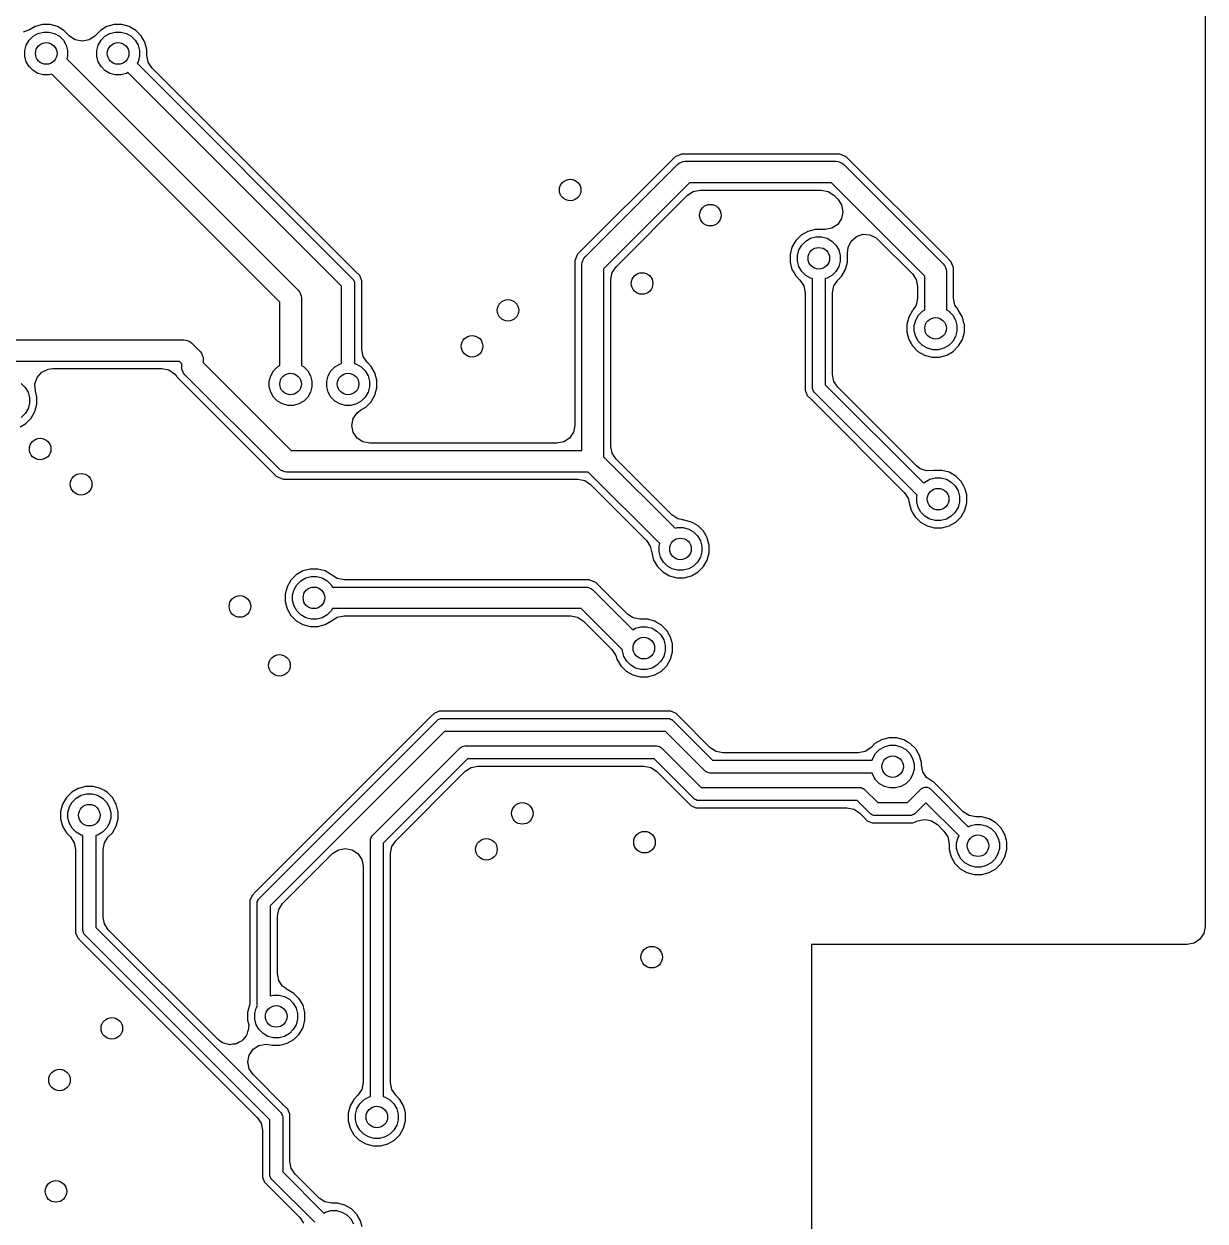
# Model space of a CAD drawing. Header units: inches. Extents: x 2.6 to 14.2, y -7.9 to -3.5.
# Drawn here: x 7.618 to 8.265, y -5.357 to -4.701 of the extents above; entities that cross this region are included whole.
import ezdxf

# ---------------------------------------------------------------- set-up
doc = ezdxf.new("R2010")
doc.units = ezdxf.units.IN
doc.header["$MEASUREMENT"] = 0
doc.layers.add('B.Cu', color=153, linetype='CONTINUOUS', true_color=0x4d7fc4)

msp = doc.modelspace()

# ---------------------------------------------------------------- linework, layer by layer
at = {"layer": 'B.Cu', "linetype": 'CONTINUOUS'}
for p, q in [((8.2653, -3.87788), (8.2653, -5.19548)), ((7.6284, -4.70133), (7.62439, -4.7024)), ((7.63256, -4.70133), (7.6284, -4.70133)), ((7.63657, -4.7024), (7.63256, -4.70133)), ((7.66778, -4.70133), (7.66376, -4.7024)), ((7.67193, -4.70133), (7.66778, -4.70133)), ((7.67594, -4.7024), (7.67193, -4.70133)), ((7.62138, -4.70414), (7.61776, -4.70537)), ((7.62111, -4.7099), (7.62329, -4.70772)), ((7.62439, -4.7024), (7.62138, -4.70414)), ((7.62329, -4.70772), (7.62596, -4.70618)), ((7.62596, -4.70618), (7.62894, -4.70539)), ((7.62894, -4.70539), (7.63202, -4.70539)), ((7.63202, -4.70539), (7.635, -4.70618)), ((7.635, -4.70618), (7.63767, -4.70772)), ((7.63802, -4.70324), (7.63657, -4.7024)), ((7.63767, -4.70772), (7.63985, -4.7099)), ((7.64016, -4.70448), (7.63802, -4.70324)), ((7.6431, -4.70741), (7.64016, -4.70448)), ((7.64323, -4.70755), (7.6431, -4.70741)), ((7.6431, -4.70741), (7.6431, -4.70741)), ((7.64641, -4.70967), (7.64323, -4.70755)), ((7.6571, -4.70755), (7.65392, -4.70967)), ((7.65723, -4.70741), (7.6571, -4.70755)), ((7.66017, -4.70448), (7.65723, -4.70741)), ((7.65723, -4.70741), (7.65723, -4.70741)), ((7.66376, -4.7024), (7.66017, -4.70448)), ((7.66017, -4.70448), (7.66017, -4.70448)), ((7.66017, -4.70448), (7.66017, -4.70448)), ((7.66048, -4.7099), (7.66266, -4.70772)), ((7.66266, -4.70772), (7.66533, -4.70618)), ((7.66533, -4.70618), (7.66831, -4.70539)), ((7.66831, -4.70539), (7.67139, -4.70539)), ((7.67139, -4.70539), (7.67437, -4.70618)), ((7.67437, -4.70618), (7.67704, -4.70772)), ((7.67739, -4.70324), (7.67594, -4.7024)), ((7.67704, -4.70772), (7.67922, -4.7099)), ((7.67953, -4.70448), (7.67739, -4.70324)), ((7.68247, -4.70741), (7.67953, -4.70448)), ((7.68454, -4.71101), (7.68247, -4.70741)), ((7.61877, -4.71555), (7.61957, -4.71258)), ((7.61957, -4.71258), (7.62111, -4.7099)), ((7.63985, -4.7099), (7.64139, -4.71258)), ((7.64139, -4.71258), (7.64219, -4.71555)), ((7.65017, -4.71042), (7.64641, -4.70967)), ((7.65392, -4.70967), (7.65017, -4.71042)), ((7.65814, -4.71555), (7.65894, -4.71258)), ((7.65894, -4.71258), (7.66048, -4.7099)), ((7.67922, -4.7099), (7.68076, -4.71258)), ((7.68076, -4.71258), (7.68156, -4.71555)), ((7.68562, -4.71502), (7.68454, -4.71101)), ((7.68562, -4.7182), (7.68562, -4.71502)), ((7.61877, -4.71864), (7.61877, -4.71555)), ((7.61957, -4.72161), (7.61877, -4.71864)), ((7.62111, -4.72429), (7.61957, -4.72161)), ((7.64219, -4.71864), (7.64181, -4.72007)), ((7.64181, -4.72007), (7.76851, -4.84678)), ((7.64219, -4.71555), (7.64219, -4.71864)), ((7.65814, -4.71864), (7.65814, -4.71555)), ((7.65894, -4.72161), (7.65814, -4.71864)), ((7.66048, -4.72429), (7.65894, -4.72161)), ((7.68076, -4.72161), (7.68026, -4.72249)), ((7.68156, -4.71864), (7.68076, -4.72161)), ((7.68156, -4.71555), (7.68156, -4.71864)), ((7.68636, -4.72195), (7.68562, -4.7182)), ((7.62329, -4.72647), (7.62111, -4.72429)), ((7.62596, -4.72801), (7.62329, -4.72647)), ((7.62894, -4.7288), (7.62596, -4.72801)), ((7.63346, -4.72842), (7.63202, -4.7288)), ((7.75843, -4.8534), (7.63346, -4.72842)), ((7.66266, -4.72647), (7.66048, -4.72429)), ((7.66533, -4.72801), (7.66266, -4.72647)), ((7.66831, -4.7288), (7.66533, -4.72801)), ((7.67437, -4.72801), (7.67139, -4.7288)), ((7.67525, -4.7275), (7.67437, -4.72801)), ((7.79229, -4.84455), (7.67525, -4.7275)), ((7.68026, -4.72249), (7.79834, -4.84057)), ((7.68849, -4.72513), (7.68636, -4.72195)), ((7.80008, -4.83672), (7.68849, -4.72513)), ((7.63202, -4.7288), (7.62894, -4.7288)), ((7.67139, -4.7288), (7.66831, -4.7288)), ((7.97493, -4.77373), (7.92153, -4.82712)), ((7.97855, -4.77222), (7.97493, -4.77373)), ((7.98247, -4.77222), (7.97855, -4.77222)), ((8.06515, -4.77222), (7.98247, -4.77222)), ((8.06863, -4.77367), (8.06515, -4.77222)), ((8.06878, -4.77373), (8.06863, -4.77367)), ((8.12327, -4.82822), (8.06878, -4.77373)), ((7.92571, -4.82853), (7.97634, -4.77791)), ((7.97634, -4.77791), (7.97723, -4.77718)), ((7.97723, -4.77718), (7.97848, -4.77666)), ((7.97848, -4.77666), (7.97936, -4.77629)), ((7.97936, -4.77629), (7.98051, -4.77618)), ((7.98051, -4.77618), (8.06319, -4.77618)), ((8.06319, -4.77618), (8.06434, -4.77629)), ((8.06434, -4.77629), (8.06522, -4.77666)), ((8.06522, -4.77666), (8.06647, -4.77718)), ((8.06647, -4.77718), (8.06736, -4.77791)), ((8.06736, -4.77791), (8.12186, -4.83241)), ((7.98296, -4.78799), (7.9358, -4.83515)), ((7.98173, -4.79482), (7.98491, -4.7927)), ((8.06074, -4.78799), (7.98296, -4.78799)), ((7.98491, -4.7927), (7.98866, -4.79195)), ((7.98866, -4.79195), (8.05504, -4.79195)), ((8.05504, -4.79195), (8.05879, -4.7927)), ((8.05879, -4.7927), (8.06198, -4.79482)), ((8.11178, -4.83903), (8.06074, -4.78799)), ((7.94262, -4.83392), (7.98173, -4.79482)), ((8.06198, -4.79482), (8.06404, -4.79689)), ((8.06404, -4.79689), (8.06617, -4.80007)), ((8.06617, -4.80007), (8.06691, -4.80382)), ((8.06691, -4.80382), (8.06617, -4.80757)), ((8.05163, -4.81353), (8.04762, -4.81461)), ((8.05579, -4.81353), (8.05163, -4.81353)), ((8.05583, -4.81354), (8.05579, -4.81353)), ((8.05579, -4.81353), (8.05579, -4.81353)), ((8.05711, -4.81362), (8.05583, -4.81354)), ((8.06086, -4.81288), (8.05711, -4.81362)), ((8.06404, -4.81075), (8.06086, -4.81288)), ((8.06617, -4.80757), (8.06404, -4.81075)), ((8.04109, -4.81962), (8.03902, -4.82321)), ((8.04403, -4.81668), (8.04109, -4.81962)), ((8.04762, -4.81461), (8.04403, -4.81668)), ((8.04434, -4.82211), (8.04652, -4.81993)), ((8.04652, -4.81993), (8.04919, -4.81839)), ((8.04919, -4.81839), (8.05217, -4.81759)), ((8.05217, -4.81759), (8.05525, -4.81759)), ((8.05525, -4.81759), (8.05823, -4.81839)), ((8.05823, -4.81839), (8.0609, -4.81993)), ((8.0609, -4.81993), (8.06308, -4.82211)), ((8.06972, -4.82336), (8.07141, -4.81993)), ((8.07141, -4.81993), (8.07429, -4.81741)), ((8.07429, -4.81741), (8.07791, -4.81618)), ((8.07791, -4.81618), (8.08173, -4.81643)), ((8.08173, -4.81643), (8.08516, -4.81812)), ((8.08516, -4.81812), (8.08612, -4.81897)), ((8.08612, -4.81897), (8.10495, -4.8378)), ((8.03902, -4.82321), (8.03794, -4.82722)), ((8.042, -4.82776), (8.0428, -4.82478)), ((8.0428, -4.82478), (8.04434, -4.82211)), ((8.06308, -4.82211), (8.06462, -4.82478)), ((8.06462, -4.82478), (8.06542, -4.82776)), ((8.06948, -4.82709), (8.06948, -4.82658)), ((8.06948, -4.82658), (8.06951, -4.82658)), ((8.06951, -4.82658), (8.06972, -4.82336)), ((7.92153, -4.82712), (7.92003, -4.83075)), ((7.92003, -4.83075), (7.92003, -4.92085)), ((7.92398, -4.83271), (7.9241, -4.83156)), ((7.92398, -4.93461), (7.92398, -4.83271)), ((7.9241, -4.83156), (7.92452, -4.83053)), ((7.92452, -4.83053), (7.92498, -4.82943)), ((7.92498, -4.82943), (7.92571, -4.82853)), ((8.03794, -4.82722), (8.03794, -4.83138)), ((8.03794, -4.83138), (8.03902, -4.83539)), ((8.042, -4.83084), (8.042, -4.82776)), ((8.0428, -4.83382), (8.042, -4.83084)), ((8.06542, -4.83084), (8.06462, -4.83382)), ((8.06542, -4.82776), (8.06542, -4.83084)), ((8.0684, -4.83539), (8.06948, -4.83138)), ((8.06947, -4.82718), (8.06948, -4.82709)), ((8.06948, -4.82722), (8.06947, -4.82718)), ((8.06948, -4.83138), (8.06948, -4.82722)), ((8.06948, -4.82722), (8.06948, -4.82722)), ((8.12186, -4.83241), (8.1226, -4.8333)), ((8.1226, -4.8333), (8.12305, -4.8344)), ((8.12605, -4.831), (8.12327, -4.82822)), ((8.12741, -4.8343), (8.12605, -4.831)), ((7.80219, -4.83883), (7.80008, -4.83672)), ((7.80008, -4.83672), (7.80008, -4.83672)), ((7.80334, -4.84159), (7.80219, -4.83883)), ((7.9358, -4.83515), (7.9358, -4.93807)), ((7.93975, -4.84085), (7.9405, -4.8371)), ((7.9405, -4.8371), (7.94262, -4.83392)), ((8.03902, -4.83539), (8.04016, -4.83737)), ((8.04016, -4.83737), (8.04109, -4.83898)), ((8.04109, -4.83898), (8.04334, -4.84123)), ((8.04434, -4.83649), (8.0428, -4.83382)), ((8.04652, -4.83867), (8.04434, -4.83649)), ((8.04919, -4.84021), (8.04652, -4.83867)), ((8.0609, -4.83867), (8.05823, -4.84021)), ((8.06308, -4.83649), (8.0609, -4.83867)), ((8.06462, -4.83382), (8.06308, -4.83649)), ((8.06408, -4.84123), (8.06633, -4.83898)), ((8.06633, -4.83898), (8.0684, -4.83539)), ((8.10495, -4.8378), (8.10708, -4.84098)), ((8.11178, -4.85757), (8.11178, -4.83903)), ((8.12305, -4.8344), (8.12348, -4.83543)), ((8.12348, -4.83543), (8.12359, -4.83658)), ((8.12359, -4.83658), (8.12359, -4.85757)), ((8.12755, -4.83462), (8.12741, -4.8343)), ((8.12755, -4.85119), (8.12755, -4.83462)), ((7.79229, -4.88702), (7.79229, -4.84455)), ((7.79834, -4.84057), (7.79878, -4.84111)), ((7.79878, -4.84111), (7.79879, -4.84114)), ((7.79879, -4.84114), (7.79931, -4.84239)), ((7.79931, -4.84239), (7.79938, -4.84308)), ((7.79938, -4.84308), (7.79938, -4.88702)), ((7.80334, -4.87934), (7.80334, -4.84159)), ((7.80334, -4.84159), (7.80334, -4.84159)), ((7.93975, -4.93237), (7.93975, -4.84085)), ((8.04334, -4.84123), (8.04546, -4.84441)), ((8.04546, -4.84441), (8.04621, -4.84816)), ((8.05017, -4.84047), (8.04919, -4.84021)), ((8.05017, -4.90017), (8.05017, -4.84047)), ((8.05823, -4.84021), (8.05725, -4.84047)), ((8.05725, -4.84047), (8.05725, -4.8987)), ((8.06121, -4.84816), (8.06196, -4.84441)), ((8.06196, -4.84441), (8.06408, -4.84123)), ((8.10708, -4.84098), (8.10782, -4.84473)), ((8.10782, -4.84473), (8.10782, -4.85119)), ((7.76851, -4.84678), (7.76925, -4.84767)), ((7.76925, -4.84767), (7.76958, -4.84847)), ((7.76958, -4.84847), (7.77013, -4.8498)), ((7.77013, -4.8498), (7.77024, -4.85095)), ((7.77024, -4.85095), (7.77024, -4.88809)), ((8.04621, -4.84816), (8.04621, -4.90166)), ((8.06121, -4.893), (8.06121, -4.84816)), ((8.10782, -4.85119), (8.10708, -4.85494)), ((8.12829, -4.85494), (8.12755, -4.85119)), ((7.75843, -4.88809), (7.75843, -4.8534)), ((8.10507, -4.858), (8.10299, -4.8616)), ((8.10546, -4.85749), (8.10507, -4.858)), ((8.10708, -4.85494), (8.1054, -4.85745)), ((8.1054, -4.85745), (8.10546, -4.85749)), ((8.10832, -4.8605), (8.1105, -4.85832)), ((8.1105, -4.85832), (8.11178, -4.85757)), ((8.12359, -4.85757), (8.12488, -4.85832)), ((8.12488, -4.85832), (8.12706, -4.8605)), ((8.12997, -4.85745), (8.12829, -4.85494)), ((8.12991, -4.85749), (8.12997, -4.85745)), ((8.1303, -4.858), (8.12991, -4.85749)), ((8.13238, -4.8616), (8.1303, -4.858)), ((8.10299, -4.8616), (8.10192, -4.86561)), ((8.10192, -4.86561), (8.10192, -4.86976)), ((8.10598, -4.86614), (8.10677, -4.86317)), ((8.10598, -4.86923), (8.10598, -4.86614)), ((8.10677, -4.86317), (8.10832, -4.8605)), ((8.12706, -4.8605), (8.1286, -4.86317)), ((8.1286, -4.86317), (8.1294, -4.86614)), ((8.1294, -4.86614), (8.1294, -4.86923)), ((8.13323, -4.86478), (8.13238, -4.8616)), ((8.13345, -4.86561), (8.13323, -4.86478)), ((8.13345, -4.86976), (8.13345, -4.86561)), ((8.10192, -4.86976), (8.10299, -4.87377)), ((8.10677, -4.87221), (8.10598, -4.86923)), ((8.10832, -4.87488), (8.10677, -4.87221)), ((8.1286, -4.87221), (8.12706, -4.87488)), ((8.1294, -4.86923), (8.1286, -4.87221)), ((8.13238, -4.87377), (8.13345, -4.86976)), ((7.60076, -4.87398), (7.70587, -4.87398)), ((7.70587, -4.87398), (7.70703, -4.8741)), ((7.70703, -4.8741), (7.70774, -4.87439)), ((7.70774, -4.87439), (7.70916, -4.87498)), ((7.70916, -4.87498), (7.71005, -4.87571)), ((7.71005, -4.87571), (7.71477, -4.88044)), ((8.10299, -4.87377), (8.10431, -4.87605)), ((8.10431, -4.87605), (8.10507, -4.87737)), ((8.10507, -4.87737), (8.108, -4.8803)), ((8.1105, -4.87706), (8.10832, -4.87488)), ((8.11317, -4.8786), (8.1105, -4.87706)), ((8.11614, -4.8794), (8.11317, -4.8786)), ((8.12221, -4.8786), (8.11923, -4.8794)), ((8.12488, -4.87706), (8.12221, -4.8786)), ((8.12706, -4.87488), (8.12488, -4.87706)), ((8.12737, -4.8803), (8.1303, -4.87737)), ((8.1303, -4.87737), (8.13238, -4.87377)), ((7.70343, -4.8858), (7.6032, -4.8858)), ((7.70469, -4.88706), (7.70343, -4.8858)), ((7.71477, -4.88044), (7.71551, -4.88133)), ((7.71551, -4.88133), (7.71594, -4.88238)), ((7.71594, -4.88238), (7.71639, -4.88346)), ((7.71639, -4.88346), (7.7165, -4.88461)), ((7.7165, -4.88461), (7.7165, -4.8865)), ((7.80408, -4.88309), (7.80334, -4.87934)), ((7.80621, -4.88627), (7.80408, -4.88309)), ((8.108, -4.8803), (8.1116, -4.88238)), ((8.1116, -4.88238), (8.11561, -4.88345)), ((8.11561, -4.88345), (8.11976, -4.88345)), ((8.11923, -4.8794), (8.11614, -4.8794)), ((8.11976, -4.88345), (8.12377, -4.88238)), ((8.12377, -4.88238), (8.12737, -4.8803)), ((7.62553, -4.89465), (7.62805, -4.89178)), ((7.62805, -4.89178), (7.63148, -4.89009)), ((7.63148, -4.89009), (7.63402, -4.88975)), ((7.63402, -4.88975), (7.6938, -4.88975)), ((7.6938, -4.88975), (7.69756, -4.8905)), ((7.69756, -4.8905), (7.70074, -4.89262)), ((7.70469, -4.88895), (7.70469, -4.88706)), ((7.70481, -4.8901), (7.70469, -4.88895)), ((7.70495, -4.89044), (7.70481, -4.8901)), ((7.70569, -4.89223), (7.70495, -4.89044)), ((7.70642, -4.89312), (7.70569, -4.89223)), ((7.7165, -4.8865), (7.76462, -4.93461)), ((7.75343, -4.89368), (7.75497, -4.89101)), ((7.75497, -4.89101), (7.75715, -4.88883)), ((7.75715, -4.88883), (7.75843, -4.88809)), ((7.77024, -4.88809), (7.77153, -4.88883)), ((7.77153, -4.88883), (7.77371, -4.89101)), ((7.77371, -4.89101), (7.77525, -4.89368)), ((7.78492, -4.89368), (7.78646, -4.89101)), ((7.78646, -4.89101), (7.78865, -4.88883)), ((7.78865, -4.88883), (7.79132, -4.88729)), ((7.79132, -4.88729), (7.79229, -4.88702)), ((7.79938, -4.88702), (7.80036, -4.88729)), ((7.80036, -4.88729), (7.80303, -4.88883)), ((7.80303, -4.88883), (7.80521, -4.89101)), ((7.80521, -4.89101), (7.80675, -4.89368)), ((7.80845, -4.88852), (7.80621, -4.88627)), ((7.81053, -4.89211), (7.80845, -4.88852)), ((7.80845, -4.88852), (7.80845, -4.88852)), ((7.81159, -4.89608), (7.81053, -4.89211)), ((7.61679, -4.89787), (7.61897, -4.90005)), ((7.6243, -4.89828), (7.62553, -4.89465)), ((7.62455, -4.90209), (7.6243, -4.89828)), ((7.70074, -4.89262), (7.70196, -4.89411)), ((7.70196, -4.89411), (7.70224, -4.89453)), ((7.70224, -4.89453), (7.70224, -4.89453)), ((7.70224, -4.89453), (7.70224, -4.89453)), ((7.70224, -4.89453), (7.75381, -4.94611)), ((7.758, -4.9447), (7.70642, -4.89312)), ((7.75263, -4.89666), (7.75343, -4.89368)), ((7.75263, -4.89974), (7.75263, -4.89666)), ((7.77525, -4.89368), (7.77605, -4.89666)), ((7.77605, -4.89666), (7.77605, -4.89974)), ((7.78413, -4.89666), (7.78492, -4.89368)), ((7.78413, -4.89974), (7.78413, -4.89666)), ((7.80675, -4.89368), (7.80755, -4.89666)), ((7.80755, -4.89666), (7.80755, -4.89974)), ((7.8116, -4.89612), (7.81159, -4.89608)), ((7.8116, -4.90027), (7.8116, -4.89612)), ((8.05725, -4.8987), (8.11116, -4.9526)), ((8.06196, -4.89675), (8.06121, -4.893)), ((8.06408, -4.89993), (8.06196, -4.89675)), ((7.61897, -4.90005), (7.62051, -4.90272)), ((7.62051, -4.90272), (7.62131, -4.9057)), ((7.62537, -4.90516), (7.62455, -4.90209)), ((7.62537, -4.90931), (7.62537, -4.90516)), ((7.62537, -4.90516), (7.62537, -4.90516)), ((7.75343, -4.90272), (7.75263, -4.89974)), ((7.75497, -4.90539), (7.75343, -4.90272)), ((7.75715, -4.90757), (7.75497, -4.90539)), ((7.77371, -4.90539), (7.77153, -4.90757)), ((7.77525, -4.90272), (7.77371, -4.90539)), ((7.77605, -4.89974), (7.77525, -4.90272)), ((7.78492, -4.90272), (7.78413, -4.89974)), ((7.78646, -4.90539), (7.78492, -4.90272)), ((7.78865, -4.90757), (7.78646, -4.90539)), ((7.80521, -4.90539), (7.80303, -4.90757)), ((7.80675, -4.90272), (7.80521, -4.90539)), ((7.80755, -4.89974), (7.80675, -4.90272)), ((7.80845, -4.90788), (7.81053, -4.90428)), ((7.81053, -4.90428), (7.8116, -4.90027)), ((8.04621, -4.90166), (8.04735, -4.90441)), ((8.04735, -4.90441), (8.04735, -4.90441)), ((8.04735, -4.90441), (8.04735, -4.90441)), ((8.04735, -4.90441), (8.04946, -4.90652)), ((8.05023, -4.90086), (8.05017, -4.90017)), ((8.05057, -4.90166), (8.05023, -4.90086)), ((8.05076, -4.90213), (8.05057, -4.90166)), ((8.0512, -4.90267), (8.05076, -4.90213)), ((8.10754, -4.95901), (8.0512, -4.90267)), ((8.10719, -4.94304), (8.06408, -4.89993)), ((7.62051, -4.91176), (7.61897, -4.91443)), ((7.62131, -4.90878), (7.62051, -4.91176)), ((7.62131, -4.9057), (7.62131, -4.90878)), ((7.62429, -4.91332), (7.62537, -4.90931)), ((7.75982, -4.90911), (7.75715, -4.90757)), ((7.7628, -4.90991), (7.75982, -4.90911)), ((7.76588, -4.90991), (7.7628, -4.90991)), ((7.76886, -4.90911), (7.76588, -4.90991)), ((7.77153, -4.90757), (7.76886, -4.90911)), ((7.79132, -4.90911), (7.78865, -4.90757)), ((7.79429, -4.90991), (7.79132, -4.90911)), ((7.79738, -4.90991), (7.79429, -4.90991)), ((7.80036, -4.90911), (7.79738, -4.90991)), ((7.80303, -4.90757), (7.80036, -4.90911)), ((7.80316, -4.91218), (7.80552, -4.91081)), ((7.80552, -4.91081), (7.80845, -4.90788)), ((8.04946, -4.90652), (8.04946, -4.90652)), ((8.04946, -4.90652), (8.10049, -4.95756)), ((7.61897, -4.91443), (7.61679, -4.91661)), ((7.61928, -4.91986), (7.62222, -4.91692)), ((7.62222, -4.91692), (7.62429, -4.91332)), ((7.79793, -4.92085), (7.79868, -4.9171)), ((7.79868, -4.9171), (7.8008, -4.91392)), ((7.8008, -4.91392), (7.80283, -4.91237)), ((7.80283, -4.91237), (7.80316, -4.91218)), ((7.61616, -4.92166), (7.61928, -4.91986)), ((7.79868, -4.92461), (7.79793, -4.92085)), ((7.8008, -4.92779), (7.79868, -4.92461)), ((7.91928, -4.92461), (7.91716, -4.92779)), ((7.92003, -4.92085), (7.91928, -4.92461)), ((7.80398, -4.92991), (7.8008, -4.92779)), ((7.80773, -4.93066), (7.80398, -4.92991)), ((7.91022, -4.93066), (7.80773, -4.93066)), ((7.91398, -4.92991), (7.91022, -4.93066)), ((7.91716, -4.92779), (7.91398, -4.92991)), ((7.76462, -4.93461), (7.92398, -4.93461)), ((7.9358, -4.93807), (7.97495, -4.97723)), ((7.9405, -4.93613), (7.93975, -4.93237)), ((7.94262, -4.93931), (7.9405, -4.93613)), ((7.75889, -4.94543), (7.758, -4.9447)), ((7.97323, -4.96991), (7.94262, -4.93931)), ((8.10922, -4.9446), (8.10719, -4.94304)), ((8.11285, -4.94583), (8.10922, -4.9446)), ((7.75381, -4.94611), (7.75381, -4.94611)), ((7.75381, -4.94611), (7.75659, -4.94888)), ((7.75659, -4.94888), (7.75765, -4.94932)), ((7.75765, -4.94932), (7.76021, -4.95038)), ((7.75991, -4.94585), (7.75889, -4.94543)), ((7.76102, -4.94631), (7.75991, -4.94585)), ((7.76021, -4.95038), (7.76414, -4.95038)), ((7.76217, -4.94643), (7.76102, -4.94631)), ((7.92744, -4.94643), (7.76217, -4.94643)), ((7.76414, -4.95038), (7.76414, -4.95038)), ((7.76414, -4.95038), (7.92174, -4.95038)), ((7.92174, -4.95038), (7.9255, -4.95113)), ((7.9255, -4.95113), (7.92868, -4.95325)), ((7.9666, -4.98558), (7.92744, -4.94643)), ((8.11187, -4.95189), (8.11454, -4.95035)), ((8.11666, -4.94558), (8.11285, -4.94583)), ((8.11454, -4.95035), (8.11752, -4.94955)), ((8.11699, -4.94549), (8.11666, -4.94558)), ((8.12114, -4.94549), (8.11699, -4.94549)), ((8.11699, -4.94549), (8.11699, -4.94549)), ((8.11752, -4.94955), (8.12061, -4.94955)), ((8.12061, -4.94955), (8.12358, -4.95035)), ((8.12515, -4.94657), (8.12114, -4.94549)), ((8.12358, -4.95035), (8.12625, -4.95189)), ((8.12701, -4.94764), (8.12515, -4.94657)), ((8.12875, -4.94864), (8.12701, -4.94764)), ((8.13168, -4.95158), (8.12875, -4.94864)), ((7.92868, -4.95325), (7.95928, -4.98386)), ((8.10049, -4.95756), (8.10262, -4.96074)), ((8.11116, -4.9526), (8.11187, -4.95189)), ((8.12625, -4.95189), (8.12843, -4.95407)), ((8.12843, -4.95407), (8.12998, -4.95674)), ((8.12998, -4.95674), (8.13077, -4.95972)), ((8.13318, -4.95417), (8.13168, -4.95158)), ((8.13376, -4.95517), (8.13318, -4.95417)), ((8.13472, -4.95876), (8.13376, -4.95517)), ((8.10262, -4.96074), (8.10328, -4.96321)), ((8.10328, -4.96321), (8.1033, -4.96334)), ((8.1033, -4.96334), (8.10437, -4.96735)), ((8.10735, -4.95972), (8.10754, -4.95901)), ((8.10735, -4.9628), (8.10735, -4.95972)), ((8.10815, -4.96578), (8.10735, -4.9628)), ((8.13077, -4.9628), (8.12998, -4.96578)), ((8.13077, -4.95972), (8.13077, -4.9628)), ((8.13376, -4.96735), (8.13483, -4.96334)), ((8.13483, -4.95918), (8.13472, -4.95876)), ((8.13483, -4.96334), (8.13483, -4.95918)), ((7.97641, -4.97204), (7.97323, -4.96991)), ((8.10437, -4.96735), (8.10527, -4.9689)), ((8.10527, -4.9689), (8.10645, -4.97094)), ((8.10645, -4.97094), (8.10938, -4.97388)), ((8.10969, -4.96845), (8.10815, -4.96578)), ((8.11187, -4.97063), (8.10969, -4.96845)), ((8.11454, -4.97217), (8.11187, -4.97063)), ((8.12625, -4.97063), (8.12358, -4.97217)), ((8.12843, -4.96845), (8.12625, -4.97063)), ((8.12998, -4.96578), (8.12843, -4.96845)), ((8.12875, -4.97388), (8.13168, -4.97094)), ((8.13168, -4.97094), (8.13376, -4.96735)), ((7.97495, -4.97723), (7.97638, -4.97684)), ((7.97638, -4.97684), (7.97946, -4.97684)), ((7.97937, -4.97263), (7.97641, -4.97204)), ((7.97936, -4.9727), (7.97937, -4.97263)), ((7.98, -4.97278), (7.97936, -4.9727)), ((7.97946, -4.97684), (7.98244, -4.97764)), ((7.98401, -4.97386), (7.98, -4.97278)), ((7.98244, -4.97764), (7.98511, -4.97918)), ((7.98501, -4.97444), (7.98401, -4.97386)), ((7.9876, -4.97593), (7.98501, -4.97444)), ((7.99054, -4.97887), (7.9876, -4.97593)), ((8.10938, -4.97388), (8.11298, -4.97595)), ((8.11298, -4.97595), (8.11699, -4.97703)), ((8.11752, -4.97297), (8.11454, -4.97217)), ((8.11699, -4.97703), (8.12114, -4.97703)), ((8.12061, -4.97297), (8.11752, -4.97297)), ((8.12358, -4.97217), (8.12061, -4.97297)), ((8.12114, -4.97703), (8.12515, -4.97595)), ((8.12515, -4.97595), (8.12875, -4.97388)), ((7.95928, -4.98386), (7.96141, -4.98704)), ((7.98511, -4.97918), (7.98729, -4.98136)), ((7.98729, -4.98136), (7.98883, -4.98403)), ((7.98883, -4.98403), (7.98963, -4.98701)), ((7.99199, -4.98138), (7.99054, -4.97887)), ((7.99261, -4.98247), (7.99199, -4.98138)), ((7.99353, -4.98589), (7.99261, -4.98247)), ((7.96141, -4.98704), (7.962, -4.99)), ((7.962, -4.99), (7.96207, -4.98999)), ((7.96207, -4.98999), (7.96215, -4.99063)), ((7.96215, -4.99063), (7.96323, -4.99464)), ((7.96621, -4.98701), (7.9666, -4.98558)), ((7.96621, -4.99009), (7.96621, -4.98701)), ((7.96701, -4.99307), (7.96621, -4.99009)), ((7.98963, -4.99009), (7.98883, -4.99307)), ((7.98963, -4.98701), (7.98963, -4.99009)), ((7.99261, -4.99464), (7.99369, -4.99063)), ((7.99369, -4.98648), (7.99353, -4.98589)), ((7.99369, -4.99063), (7.99369, -4.98648)), ((7.96323, -4.99464), (7.96447, -4.99678)), ((7.96447, -4.99678), (7.9653, -4.99823)), ((7.96855, -4.99574), (7.96701, -4.99307)), ((7.97073, -4.99792), (7.96855, -4.99574)), ((7.98729, -4.99574), (7.98511, -4.99792)), ((7.98883, -4.99307), (7.98729, -4.99574)), ((7.99054, -4.99823), (7.99261, -4.99464)), ((7.76745, -5.00271), (7.76452, -5.00564)), ((7.77105, -5.00063), (7.76745, -5.00271)), ((7.77506, -4.99956), (7.77105, -5.00063)), ((7.77261, -5.00441), (7.77559, -5.00361)), ((7.77921, -4.99956), (7.77506, -4.99956)), ((7.77559, -5.00361), (7.77868, -5.00361)), ((7.77868, -5.00361), (7.78165, -5.00441)), ((7.78322, -5.00063), (7.77921, -4.99956)), ((7.78682, -5.00271), (7.78322, -5.00063)), ((7.78733, -5.0031), (7.78682, -5.00271)), ((7.78737, -5.00304), (7.78733, -5.0031)), ((7.78988, -5.00471), (7.78737, -5.00304)), ((7.9653, -4.99823), (7.96824, -5.00117)), ((7.96824, -5.00117), (7.97184, -5.00324)), ((7.9734, -4.99946), (7.97073, -4.99792)), ((7.97184, -5.00324), (7.97585, -5.00432)), ((7.97638, -5.00026), (7.9734, -4.99946)), ((7.97946, -5.00026), (7.97638, -5.00026)), ((7.98244, -4.99946), (7.97946, -5.00026)), ((7.98, -5.00432), (7.98401, -5.00324)), ((7.98511, -4.99792), (7.98244, -4.99946)), ((7.98401, -5.00324), (7.9876, -5.00117)), ((7.9876, -5.00117), (7.99054, -4.99823)), ((7.76244, -5.00924), (7.76137, -5.01325)), ((7.76452, -5.00564), (7.76244, -5.00924)), ((7.76622, -5.0108), (7.76776, -5.00813)), ((7.76776, -5.00813), (7.76994, -5.00595)), ((7.76994, -5.00595), (7.77261, -5.00441)), ((7.78165, -5.00441), (7.78432, -5.00595)), ((7.78432, -5.00595), (7.7865, -5.00813)), ((7.7865, -5.00813), (7.78725, -5.00942)), ((7.78725, -5.00942), (7.92595, -5.00942)), ((7.79363, -5.00546), (7.78988, -5.00471)), ((7.92792, -5.00546), (7.79363, -5.00546)), ((7.92595, -5.00942), (7.92711, -5.00953)), ((7.92711, -5.00953), (7.92797, -5.00989)), ((7.93094, -5.00671), (7.92792, -5.00546)), ((7.92797, -5.00989), (7.92923, -5.01041)), ((7.92923, -5.01041), (7.93013, -5.01115)), ((7.93154, -5.00696), (7.93094, -5.00671)), ((7.94882, -5.02424), (7.93154, -5.00696)), ((7.97585, -5.00432), (7.98, -5.00432)), ((7.76137, -5.01325), (7.76137, -5.0174)), ((7.76542, -5.01378), (7.76622, -5.0108)), ((7.76542, -5.01687), (7.76542, -5.01378)), ((7.76622, -5.01984), (7.76542, -5.01687)), ((7.93013, -5.01115), (7.95182, -5.03284)), ((7.76137, -5.0174), (7.76244, -5.02141)), ((7.76244, -5.02141), (7.76311, -5.02257)), ((7.76311, -5.02257), (7.76452, -5.02501)), ((7.76776, -5.02251), (7.76622, -5.01984)), ((7.76994, -5.02469), (7.76776, -5.02251)), ((7.7865, -5.02251), (7.78432, -5.02469)), ((7.78725, -5.02123), (7.7865, -5.02251)), ((7.92351, -5.02123), (7.78725, -5.02123)), ((7.94613, -5.04385), (7.92351, -5.02123)), ((7.76452, -5.02501), (7.76745, -5.02794)), ((7.76745, -5.02794), (7.77105, -5.03002)), ((7.77261, -5.02624), (7.76994, -5.02469)), ((7.77105, -5.03002), (7.77506, -5.03109)), ((7.77559, -5.02703), (7.77261, -5.02624)), ((7.77868, -5.02703), (7.77559, -5.02703)), ((7.78165, -5.02624), (7.77868, -5.02703)), ((7.77921, -5.03109), (7.78322, -5.03002)), ((7.78432, -5.02469), (7.78165, -5.02624)), ((7.78322, -5.03002), (7.78682, -5.02794)), ((7.78682, -5.02794), (7.78733, -5.02755)), ((7.78682, -5.02794), (7.78682, -5.02794)), ((7.78733, -5.02755), (7.78737, -5.02761)), ((7.78737, -5.02761), (7.78988, -5.02593)), ((7.78988, -5.02593), (7.79363, -5.02519)), ((7.79363, -5.02519), (7.91781, -5.02519)), ((7.91781, -5.02519), (7.92156, -5.02593)), ((7.92156, -5.02593), (7.92474, -5.02806)), ((7.92474, -5.02806), (7.94038, -5.04369)), ((7.952, -5.02637), (7.94882, -5.02424)), ((7.95575, -5.02711), (7.952, -5.02637)), ((7.95577, -5.02711), (7.95575, -5.02711)), ((7.95992, -5.02711), (7.95577, -5.02711)), ((7.96393, -5.02819), (7.95992, -5.02711)), ((7.96469, -5.02863), (7.96393, -5.02819)), ((7.96752, -5.03027), (7.96469, -5.02863)), ((7.77506, -5.03109), (7.77921, -5.03109)), ((7.95182, -5.03284), (7.95332, -5.03197)), ((7.95332, -5.03197), (7.9563, -5.03117)), ((7.9563, -5.03117), (7.95938, -5.03117)), ((7.95938, -5.03117), (7.96236, -5.03197)), ((7.96236, -5.03197), (7.96503, -5.03351)), ((7.96503, -5.03351), (7.96721, -5.03569)), ((7.96721, -5.03569), (7.96876, -5.03836)), ((7.97046, -5.0332), (7.96752, -5.03027)), ((7.97254, -5.0368), (7.97046, -5.0332)), ((7.96876, -5.03836), (7.96955, -5.04134)), ((7.96955, -5.04134), (7.96955, -5.04442)), ((7.97353, -5.0405), (7.97254, -5.0368)), ((7.97361, -5.04081), (7.97353, -5.0405)), ((7.97361, -5.04496), (7.97361, -5.04081)), ((7.94038, -5.04369), (7.9425, -5.04687)), ((7.9425, -5.04687), (7.94291, -5.04809)), ((7.94291, -5.04809), (7.94315, -5.04897)), ((7.94315, -5.04897), (7.94523, -5.05256)), ((7.94613, -5.04442), (7.94613, -5.04385)), ((7.94693, -5.0474), (7.94613, -5.04442)), ((7.94847, -5.05007), (7.94693, -5.0474)), ((7.96876, -5.0474), (7.96721, -5.05007)), ((7.96955, -5.04442), (7.96876, -5.0474)), ((7.97046, -5.05256), (7.97254, -5.04897)), ((7.97254, -5.04897), (7.97361, -5.04496)), ((7.94523, -5.05256), (7.94816, -5.0555)), ((7.94816, -5.0555), (7.95176, -5.05758)), ((7.95065, -5.05225), (7.94847, -5.05007)), ((7.95332, -5.05379), (7.95065, -5.05225)), ((7.9563, -5.05459), (7.95332, -5.05379)), ((7.95938, -5.05459), (7.9563, -5.05459)), ((7.96236, -5.05379), (7.95938, -5.05459)), ((7.96503, -5.05225), (7.96236, -5.05379)), ((7.96393, -5.05758), (7.96752, -5.0555)), ((7.96721, -5.05007), (7.96503, -5.05225)), ((7.96752, -5.0555), (7.97046, -5.05256)), ((7.95176, -5.05758), (7.95577, -5.05865)), ((7.95577, -5.05865), (7.95992, -5.05865)), ((7.95992, -5.05865), (7.96393, -5.05758)), ((7.84085, -5.08076), (7.74533, -5.17629)), ((7.74707, -5.18014), (7.84471, -5.0825)), ((7.84296, -5.07865), (7.84085, -5.08076)), ((7.84085, -5.08076), (7.84085, -5.08076)), ((7.84085, -5.08076), (7.84085, -5.08076)), ((7.84572, -5.07751), (7.84296, -5.07865)), ((7.84471, -5.0825), (7.84524, -5.08206)), ((7.84524, -5.08206), (7.84652, -5.08153)), ((7.97272, -5.07751), (7.84572, -5.07751)), ((7.84572, -5.07751), (7.84572, -5.07751)), ((7.84652, -5.08153), (7.84721, -5.08147)), ((7.84721, -5.08147), (7.97123, -5.08147)), ((7.97123, -5.08147), (7.97192, -5.08153)), ((7.97192, -5.08153), (7.97282, -5.08191)), ((7.97548, -5.07865), (7.97272, -5.07751)), ((7.97272, -5.07751), (7.97272, -5.07751)), ((7.97282, -5.08191), (7.9732, -5.08206)), ((7.9732, -5.08206), (7.97373, -5.0825)), ((7.97373, -5.0825), (7.99549, -5.10426)), ((7.97759, -5.08076), (7.97548, -5.07865)), ((7.97548, -5.07865), (7.97548, -5.07865)), ((7.97548, -5.07865), (7.97548, -5.07865)), ((7.99426, -5.09743), (7.97759, -5.08076)), ((7.97759, -5.08076), (7.97759, -5.08076)), ((7.84868, -5.08855), (7.75312, -5.18411)), ((7.96976, -5.08855), (7.84868, -5.08855)), ((7.99152, -5.11031), (7.96976, -5.08855)), ((8.08447, -5.09519), (8.08222, -5.09743)), ((8.08806, -5.09311), (8.08447, -5.09519)), ((8.09207, -5.09204), (8.08806, -5.09311)), ((8.09623, -5.09204), (8.09207, -5.09204)), ((8.10024, -5.09311), (8.09623, -5.09204)), ((8.10205, -5.09416), (8.10024, -5.09311)), ((8.10383, -5.09519), (8.10205, -5.09416)), ((8.10677, -5.09812), (8.10383, -5.09519)), ((7.80908, -5.14569), (7.85727, -5.0975)), ((7.85727, -5.0975), (7.8578, -5.09706)), ((7.8578, -5.09706), (7.85827, -5.09687)), ((7.85827, -5.09687), (7.85908, -5.09653)), ((7.85908, -5.09653), (7.85977, -5.09647)), ((7.85977, -5.09647), (7.96502, -5.09647)), ((7.96502, -5.09647), (7.96571, -5.09653)), ((7.96571, -5.09653), (7.96651, -5.09687)), ((7.96651, -5.09687), (7.96698, -5.09706)), ((7.96698, -5.09706), (7.96752, -5.0975)), ((7.96752, -5.0975), (7.98928, -5.11926)), ((7.99744, -5.09956), (7.99426, -5.09743)), ((8.00119, -5.1003), (7.99744, -5.09956)), ((8.07529, -5.1003), (8.00119, -5.1003)), ((8.07904, -5.09956), (8.07529, -5.1003)), ((8.08222, -5.09743), (8.07904, -5.09956)), ((8.08324, -5.10328), (8.08478, -5.10061)), ((8.08478, -5.10061), (8.08696, -5.09843)), ((8.08696, -5.09843), (8.08963, -5.09689)), ((8.08963, -5.09689), (8.09261, -5.09609)), ((8.09261, -5.09609), (8.09569, -5.09609)), ((8.09569, -5.09609), (8.09867, -5.09689)), ((8.09867, -5.09689), (8.10134, -5.09843)), ((8.10134, -5.09843), (8.10352, -5.10061)), ((8.10352, -5.10061), (8.10506, -5.10328)), ((8.10812, -5.10047), (8.10677, -5.09812)), ((8.10884, -5.10172), (8.10812, -5.10047)), ((8.10992, -5.10573), (8.10884, -5.10172)), ((7.86124, -5.10355), (7.81513, -5.14967)), ((7.86001, -5.11038), (7.86319, -5.10825)), ((7.96355, -5.10355), (7.86124, -5.10355)), ((7.86319, -5.10825), (7.86694, -5.10751)), ((7.86694, -5.10751), (7.95785, -5.10751)), ((7.95785, -5.10751), (7.9616, -5.10825)), ((7.9616, -5.10825), (7.96478, -5.11038)), ((7.98531, -5.12531), (7.96355, -5.10355)), ((7.99549, -5.10426), (8.08298, -5.10426)), ((8.08298, -5.10426), (8.08324, -5.10328)), ((8.10506, -5.10328), (8.10586, -5.10626)), ((8.10586, -5.10626), (8.10586, -5.10935)), ((8.10992, -5.10689), (8.10992, -5.10573)), ((8.11066, -5.11064), (8.10992, -5.10689)), ((7.82195, -5.14843), (7.86001, -5.11038)), ((7.96478, -5.11038), (7.98356, -5.12916)), ((7.99206, -5.11075), (7.99152, -5.11031)), ((7.99333, -5.11128), (7.99206, -5.11075)), ((7.99402, -5.11135), (7.99333, -5.11128)), ((8.08298, -5.11135), (7.99402, -5.11135)), ((8.08324, -5.11232), (8.08298, -5.11135)), ((8.08478, -5.11499), (8.08324, -5.11232)), ((8.08696, -5.11717), (8.08478, -5.11499)), ((8.10352, -5.11499), (8.10134, -5.11717)), ((8.10506, -5.11232), (8.10352, -5.11499)), ((8.10586, -5.10935), (8.10506, -5.11232)), ((8.11279, -5.11382), (8.11066, -5.11064)), ((8.11597, -5.11594), (8.11279, -5.11382)), ((7.64442, -5.1218), (7.64149, -5.12474)), ((7.64802, -5.11972), (7.64442, -5.1218)), ((7.65203, -5.11865), (7.64802, -5.11972)), ((7.65618, -5.11865), (7.65203, -5.11865)), ((7.66019, -5.11972), (7.65618, -5.11865)), ((7.66194, -5.12074), (7.66019, -5.11972)), ((7.66378, -5.1218), (7.66194, -5.12074)), ((7.66672, -5.12474), (7.66378, -5.1218)), ((7.98928, -5.11926), (8.07624, -5.11926)), ((8.07624, -5.11926), (8.07694, -5.11933)), ((8.07694, -5.11933), (8.07784, -5.1197)), ((8.07784, -5.1197), (8.07821, -5.11986)), ((8.07821, -5.11986), (8.07875, -5.1203)), ((8.07875, -5.1203), (8.08598, -5.12753)), ((8.08963, -5.11872), (8.08696, -5.11717)), ((8.09261, -5.11951), (8.08963, -5.11872)), ((8.09569, -5.11951), (8.09261, -5.11951)), ((8.09867, -5.11872), (8.09569, -5.11951)), ((8.10134, -5.11717), (8.09867, -5.11872)), ((8.10232, -5.12753), (8.10981, -5.12004)), ((8.10981, -5.12004), (8.11034, -5.1196)), ((8.11034, -5.1196), (8.11162, -5.11907)), ((8.11162, -5.11907), (8.113, -5.11907)), ((8.113, -5.11907), (8.11428, -5.1196)), ((8.11428, -5.1196), (8.11482, -5.12004)), ((8.11482, -5.12004), (8.13552, -5.14074)), ((8.11656, -5.11619), (8.11597, -5.11594)), ((8.11867, -5.1183), (8.11656, -5.11619)), ((8.11656, -5.11619), (8.11656, -5.11619)), ((8.13288, -5.13251), (8.11867, -5.1183)), ((8.11867, -5.1183), (8.11867, -5.1183)), ((7.63941, -5.12833), (7.63834, -5.13234)), ((7.64149, -5.12474), (7.63941, -5.12833)), ((7.64319, -5.1299), (7.64473, -5.12723)), ((7.64473, -5.12723), (7.64691, -5.12505)), ((7.64691, -5.12505), (7.64958, -5.12351)), ((7.64958, -5.12351), (7.65256, -5.12271)), ((7.65256, -5.12271), (7.65564, -5.12271)), ((7.65564, -5.12271), (7.65862, -5.12351)), ((7.65862, -5.12351), (7.66129, -5.12505)), ((7.66129, -5.12505), (7.66347, -5.12723)), ((7.66347, -5.12723), (7.66501, -5.1299)), ((7.66827, -5.12742), (7.66672, -5.12474)), ((7.6688, -5.12833), (7.66827, -5.12742)), ((7.66979, -5.13203), (7.6688, -5.12833)), ((7.98584, -5.12575), (7.98531, -5.12531)), ((7.98611, -5.12586), (7.98584, -5.12575)), ((7.98712, -5.12628), (7.98611, -5.12586)), ((7.98781, -5.12635), (7.98712, -5.12628)), ((8.07478, -5.12635), (7.98781, -5.12635)), ((8.08201, -5.13358), (8.07478, -5.12635)), ((8.08598, -5.12753), (8.10232, -5.12753)), ((8.11231, -5.12756), (8.10629, -5.13358)), ((8.13051, -5.14575), (8.11231, -5.12756)), ((7.63834, -5.13234), (7.63834, -5.13649)), ((7.64239, -5.13288), (7.64319, -5.1299)), ((7.64239, -5.13596), (7.64239, -5.13288)), ((7.66501, -5.1299), (7.66581, -5.13288)), ((7.66581, -5.13288), (7.66581, -5.13596)), ((7.66987, -5.13234), (7.66979, -5.13203)), ((7.66987, -5.13649), (7.66987, -5.13234)), ((7.98356, -5.12916), (7.98356, -5.12916)), ((7.98356, -5.12916), (7.98632, -5.1303)), ((7.98632, -5.1303), (7.98632, -5.1303)), ((7.98632, -5.1303), (7.98632, -5.1303)), ((7.98632, -5.1303), (7.9893, -5.1303)), ((7.9893, -5.1303), (8.06908, -5.1303)), ((8.06908, -5.1303), (8.07283, -5.13105)), ((8.07283, -5.13105), (8.07601, -5.13317)), ((8.07601, -5.13317), (8.07815, -5.13532)), ((8.08254, -5.13402), (8.08201, -5.13358)), ((8.08324, -5.13431), (8.08254, -5.13402)), ((8.08382, -5.13455), (8.08324, -5.13431)), ((8.08451, -5.13461), (8.08382, -5.13455)), ((8.10379, -5.13461), (8.08451, -5.13461)), ((8.10448, -5.13455), (8.10379, -5.13461)), ((8.10512, -5.13428), (8.10448, -5.13455)), ((8.10576, -5.13402), (8.10512, -5.13428)), ((8.10629, -5.13358), (8.10576, -5.13402)), ((8.13606, -5.13464), (8.13288, -5.13251)), ((8.13981, -5.13538), (8.13606, -5.13464)), ((7.63834, -5.13649), (7.63941, -5.1405)), ((7.63941, -5.1405), (7.64062, -5.1426)), ((7.64319, -5.13894), (7.64239, -5.13596)), ((7.64473, -5.14161), (7.64319, -5.13894)), ((7.64691, -5.14379), (7.64473, -5.14161)), ((7.66347, -5.14161), (7.66129, -5.14379)), ((7.66501, -5.13894), (7.66347, -5.14161)), ((7.66581, -5.13596), (7.66501, -5.13894)), ((7.66672, -5.1441), (7.6688, -5.1405)), ((7.6688, -5.1405), (7.66987, -5.13649)), ((8.07815, -5.13532), (8.07815, -5.13532)), ((8.07815, -5.13532), (8.08026, -5.13743)), ((8.08026, -5.13743), (8.08026, -5.13743)), ((8.08026, -5.13743), (8.08026, -5.13743)), ((8.08026, -5.13743), (8.08302, -5.13857)), ((8.08302, -5.13857), (8.08302, -5.13857)), ((8.08302, -5.13857), (8.08302, -5.13857)), ((8.08302, -5.13857), (8.08302, -5.13857)), ((8.08302, -5.13857), (8.08302, -5.13857)), ((8.08302, -5.13857), (8.10528, -5.13857)), ((8.10528, -5.13857), (8.10803, -5.13743)), ((8.10528, -5.13857), (8.10528, -5.13857)), ((8.10528, -5.13857), (8.10528, -5.13857)), ((8.10803, -5.13743), (8.11045, -5.13695)), ((8.11045, -5.13695), (8.11178, -5.13669)), ((8.11178, -5.13669), (8.11178, -5.13669)), ((8.11178, -5.13669), (8.11327, -5.13698)), ((8.11327, -5.13698), (8.11553, -5.13743)), ((8.11553, -5.13743), (8.11553, -5.13743)), ((8.11553, -5.13743), (8.11553, -5.13743)), ((8.11553, -5.13743), (8.11871, -5.13956)), ((8.11871, -5.13956), (8.12227, -5.14312)), ((8.13552, -5.14074), (8.13639, -5.14024)), ((8.13639, -5.14024), (8.13937, -5.13944)), ((8.13937, -5.13944), (8.14246, -5.13944)), ((8.14299, -5.13538), (8.13981, -5.13538)), ((8.14246, -5.13944), (8.14543, -5.14024)), ((8.147, -5.13646), (8.14299, -5.13538)), ((8.14543, -5.14024), (8.1481, -5.14178)), ((8.14884, -5.13752), (8.147, -5.13646)), ((8.1506, -5.13853), (8.14884, -5.13752)), ((8.15353, -5.14147), (8.1506, -5.13853)), ((8.15528, -5.14449), (8.15353, -5.14147)), ((7.64062, -5.1426), (7.64149, -5.1441)), ((7.64149, -5.1441), (7.64373, -5.14635)), ((7.64373, -5.14635), (7.64586, -5.14953)), ((7.64958, -5.14533), (7.64691, -5.14379)), ((7.65056, -5.14559), (7.64958, -5.14533)), ((7.65056, -5.19741), (7.65056, -5.14559)), ((7.65862, -5.14533), (7.65765, -5.14559)), ((7.65765, -5.14559), (7.65765, -5.19594)), ((7.66129, -5.14379), (7.65862, -5.14533)), ((7.66235, -5.14953), (7.66447, -5.14635)), ((7.66447, -5.14635), (7.66672, -5.1441)), ((7.80804, -5.1482), (7.80811, -5.14751)), ((7.80811, -5.14751), (7.80861, -5.1463)), ((7.80861, -5.1463), (7.80864, -5.14623)), ((7.80864, -5.14623), (7.80908, -5.14569)), ((8.12227, -5.14312), (8.1244, -5.1463)), ((8.1244, -5.1463), (8.12515, -5.15005)), ((8.1292, -5.14961), (8.13, -5.14663)), ((8.13, -5.14663), (8.13051, -5.14575)), ((8.1481, -5.14178), (8.15028, -5.14396)), ((8.15028, -5.14396), (8.15183, -5.14663)), ((8.15183, -5.14663), (8.15262, -5.14961)), ((8.15561, -5.14506), (8.15528, -5.14449)), ((8.15648, -5.14834), (8.15561, -5.14506)), ((7.64586, -5.14953), (7.6466, -5.15328)), ((7.6466, -5.15328), (7.6466, -5.1989)), ((7.6616, -5.15328), (7.66235, -5.14953)), ((7.6616, -5.19024), (7.6616, -5.15328)), ((7.78735, -5.15548), (7.79053, -5.15335)), ((7.79053, -5.15335), (7.79428, -5.15261)), ((7.79428, -5.15261), (7.79803, -5.15335)), ((7.79803, -5.15335), (7.80121, -5.15548)), ((7.80804, -5.2886), (7.80804, -5.1482)), ((7.81513, -5.14967), (7.81513, -5.2886)), ((7.81908, -5.15536), (7.81983, -5.15161)), ((7.81983, -5.15161), (7.82195, -5.14843)), ((7.82195, -5.14843), (7.82195, -5.14843)), ((8.12515, -5.15005), (8.12515, -5.15323)), ((8.12515, -5.15323), (8.12622, -5.15724)), ((8.1292, -5.15269), (8.1292, -5.14961)), ((8.13, -5.15567), (8.1292, -5.15269)), ((8.15262, -5.15269), (8.15183, -5.15567)), ((8.15262, -5.14961), (8.15262, -5.15269)), ((8.15561, -5.15724), (8.15668, -5.15323)), ((8.15668, -5.14907), (8.15648, -5.14834)), ((8.15668, -5.15323), (8.15668, -5.14907)), ((7.75995, -5.18288), (7.78735, -5.15548)), ((7.80121, -5.15548), (7.80334, -5.15866)), ((7.80334, -5.15866), (7.80408, -5.16241)), ((7.81908, -5.28091), (7.81908, -5.15536)), ((8.12622, -5.15724), (8.12735, -5.15919)), ((8.12735, -5.15919), (8.1283, -5.16083)), ((8.1283, -5.16083), (8.13123, -5.16377)), ((8.13154, -5.15834), (8.13, -5.15567)), ((8.13372, -5.16052), (8.13154, -5.15834)), ((8.13639, -5.16206), (8.13372, -5.16052)), ((8.1481, -5.16052), (8.14543, -5.16206)), ((8.15028, -5.15834), (8.1481, -5.16052)), ((8.15183, -5.15567), (8.15028, -5.15834)), ((8.1506, -5.16377), (8.15353, -5.16083)), ((8.15353, -5.16083), (8.15561, -5.15724)), ((7.80408, -5.16241), (7.80408, -5.28091)), ((8.13123, -5.16377), (8.13483, -5.16584)), ((8.13483, -5.16584), (8.13884, -5.16692)), ((8.13937, -5.16286), (8.13639, -5.16206)), ((8.13884, -5.16692), (8.14299, -5.16692)), ((8.14246, -5.16286), (8.13937, -5.16286)), ((8.14543, -5.16206), (8.14246, -5.16286)), ((8.14299, -5.16692), (8.147, -5.16584)), ((8.147, -5.16584), (8.1506, -5.16377)), ((7.74322, -5.1784), (7.74208, -5.18115)), ((7.74533, -5.17629), (7.74322, -5.1784)), ((7.74533, -5.17629), (7.74533, -5.17629)), ((7.74533, -5.17629), (7.74533, -5.17629)), ((7.7465, -5.18099), (7.74663, -5.18068)), ((7.74663, -5.18068), (7.74707, -5.18014)), ((7.74208, -5.18115), (7.74208, -5.23614)), ((7.74603, -5.18265), (7.7461, -5.18195)), ((7.74603, -5.23776), (7.74603, -5.18265)), ((7.7461, -5.18195), (7.7465, -5.18099)), ((7.75312, -5.18411), (7.75312, -5.23343)), ((7.75708, -5.18981), (7.75782, -5.18606)), ((7.75782, -5.18606), (7.75995, -5.18288)), ((7.66235, -5.19399), (7.6616, -5.19024)), ((7.66447, -5.19717), (7.66235, -5.19399)), ((7.75708, -5.22114), (7.75708, -5.18981)), ((7.6466, -5.1989), (7.64774, -5.20166)), ((7.65063, -5.1981), (7.65056, -5.19741)), ((7.6509, -5.19875), (7.65063, -5.1981)), ((7.65116, -5.19938), (7.6509, -5.19875)), ((7.6516, -5.19992), (7.65116, -5.19938)), ((7.75292, -5.30124), (7.6516, -5.19992)), ((7.65765, -5.19594), (7.75897, -5.29727)), ((7.72459, -5.25729), (7.66447, -5.19717)), ((8.26456, -5.19923), (8.26243, -5.20241)), ((8.2653, -5.19548), (8.26456, -5.19923)), ((7.64774, -5.20166), (7.64774, -5.20166)), ((7.64774, -5.20166), (7.64774, -5.20166)), ((7.64774, -5.20166), (7.64985, -5.20377)), ((7.64985, -5.20377), (7.64985, -5.20377)), ((7.64985, -5.20377), (7.74609, -5.30001)), ((8.2545, -5.20528), (8.04977, -5.20528)), ((8.04977, -5.20528), (8.04977, -5.47658)), ((8.2555, -5.20528), (8.2545, -5.20528)), ((8.25925, -5.20454), (8.2555, -5.20528)), ((8.26243, -5.20241), (8.25925, -5.20454)), ((7.75782, -5.22489), (7.75708, -5.22114)), ((7.75994, -5.22807), (7.75782, -5.22489)), ((7.75312, -5.23343), (7.75492, -5.23294)), ((7.75492, -5.23294), (7.75801, -5.23294)), ((7.75801, -5.23294), (7.76098, -5.23374)), ((7.76208, -5.2295), (7.75994, -5.22807)), ((7.76199, -5.22964), (7.76208, -5.2295)), ((7.76255, -5.22996), (7.76199, -5.22964)), ((7.76615, -5.23204), (7.76255, -5.22996)), ((7.76908, -5.23497), (7.76615, -5.23204)), ((7.74177, -5.23857), (7.7407, -5.24258)), ((7.74198, -5.23821), (7.74177, -5.23857)), ((7.74206, -5.23666), (7.74198, -5.23821)), ((7.74208, -5.23614), (7.74206, -5.23666)), ((7.74555, -5.24013), (7.74628, -5.23888)), ((7.7461, -5.23846), (7.74603, -5.23776)), ((7.74628, -5.23888), (7.7461, -5.23846)), ((7.76098, -5.23374), (7.76366, -5.23528)), ((7.76366, -5.23528), (7.76584, -5.23746)), ((7.76584, -5.23746), (7.76738, -5.24013)), ((7.76976, -5.23614), (7.76908, -5.23497)), ((7.77116, -5.23857), (7.76976, -5.23614)), ((7.77183, -5.24106), (7.77116, -5.23857)), ((7.7407, -5.24258), (7.7407, -5.24673)), ((7.74476, -5.24311), (7.74555, -5.24013)), ((7.74476, -5.2462), (7.74476, -5.24311)), ((7.74555, -5.24917), (7.74476, -5.2462)), ((7.76738, -5.24013), (7.76818, -5.24311)), ((7.76818, -5.2462), (7.76738, -5.24917)), ((7.76818, -5.24311), (7.76818, -5.2462)), ((7.77223, -5.24258), (7.77183, -5.24106)), ((7.77223, -5.24673), (7.77223, -5.24258)), ((7.74075, -5.25309), (7.74037, -5.25458)), ((7.7407, -5.24673), (7.74139, -5.24932)), ((7.74124, -5.25164), (7.74075, -5.25309)), ((7.74131, -5.25087), (7.74121, -5.25125)), ((7.74121, -5.25125), (7.74124, -5.25164)), ((7.74139, -5.24932), (7.74131, -5.25087)), ((7.74709, -5.25184), (7.74555, -5.24917)), ((7.74928, -5.25402), (7.74709, -5.25184)), ((7.76584, -5.25184), (7.76366, -5.25402)), ((7.76738, -5.24917), (7.76584, -5.25184)), ((7.76908, -5.25434), (7.77116, -5.25074)), ((7.77116, -5.25074), (7.77223, -5.24673)), ((7.72662, -5.25885), (7.72459, -5.25729)), ((7.72699, -5.25897), (7.72662, -5.25885)), ((7.7273, -5.2592), (7.72699, -5.25897)), ((7.72879, -5.25958), (7.7273, -5.2592)), ((7.73024, -5.26008), (7.72879, -5.25958)), ((7.7344, -5.25965), (7.73406, -5.25983)), ((7.73479, -5.2596), (7.7344, -5.25965)), ((7.73611, -5.25881), (7.73479, -5.2596)), ((7.73749, -5.25813), (7.73611, -5.25881)), ((7.73774, -5.25784), (7.73749, -5.25813)), ((7.73808, -5.25765), (7.73774, -5.25784)), ((7.739, -5.25641), (7.73808, -5.25765)), ((7.74001, -5.25526), (7.739, -5.25641)), ((7.74013, -5.25489), (7.74001, -5.25526)), ((7.74037, -5.25458), (7.74013, -5.25489)), ((7.75195, -5.25557), (7.74928, -5.25402)), ((7.75492, -5.25636), (7.75195, -5.25557)), ((7.75801, -5.25636), (7.75492, -5.25636)), ((7.76098, -5.25557), (7.75801, -5.25636)), ((7.75854, -5.26042), (7.76255, -5.25935)), ((7.76366, -5.25402), (7.76098, -5.25557)), ((7.76255, -5.25935), (7.76615, -5.25727)), ((7.76615, -5.25727), (7.76908, -5.25434)), ((7.73063, -5.26005), (7.73024, -5.26008)), ((7.731, -5.26015), (7.73063, -5.26005)), ((7.73252, -5.25993), (7.731, -5.26015)), ((7.73406, -5.25983), (7.73252, -5.25993)), ((7.74096, -5.2696), (7.74171, -5.26585)), ((7.74171, -5.26585), (7.74383, -5.26267)), ((7.74383, -5.26267), (7.74701, -5.26054)), ((7.74701, -5.26054), (7.75076, -5.2598)), ((7.75076, -5.2598), (7.7533, -5.26013)), ((7.7533, -5.26013), (7.75439, -5.26042)), ((7.75439, -5.26042), (7.75439, -5.26042)), ((7.75439, -5.26042), (7.75854, -5.26042)), ((7.74171, -5.27335), (7.74096, -5.2696)), ((7.74383, -5.27653), (7.74171, -5.27335)), ((7.76071, -5.29341), (7.74383, -5.27653)), ((7.80334, -5.28466), (7.80121, -5.28784)), ((7.80408, -5.28091), (7.80334, -5.28466)), ((7.81983, -5.28466), (7.81908, -5.28091)), ((7.82195, -5.28784), (7.81983, -5.28466)), ((7.79897, -5.29009), (7.79689, -5.29369)), ((7.80121, -5.28784), (7.79897, -5.29009)), ((7.80221, -5.29258), (7.80439, -5.2904)), ((7.80439, -5.2904), (7.80706, -5.28886)), ((7.80706, -5.28886), (7.80804, -5.2886)), ((7.81513, -5.2886), (7.8161, -5.28886)), ((7.8161, -5.28886), (7.81877, -5.2904)), ((7.81877, -5.2904), (7.82095, -5.29258)), ((7.8242, -5.29009), (7.82195, -5.28784)), ((7.82628, -5.29369), (7.8242, -5.29009)), ((7.8242, -5.29009), (7.8242, -5.29009)), ((7.75897, -5.29727), (7.75941, -5.2978)), ((7.75941, -5.2978), (7.75941, -5.2978)), ((7.75941, -5.2978), (7.75994, -5.29908)), ((7.76282, -5.29552), (7.76071, -5.29341)), ((7.76071, -5.29341), (7.76071, -5.29341)), ((7.76397, -5.29828), (7.76282, -5.29552)), ((7.76397, -5.3241), (7.76397, -5.29828)), ((7.76397, -5.29828), (7.76397, -5.29828)), ((7.79689, -5.29369), (7.79582, -5.2977)), ((7.79582, -5.2977), (7.79582, -5.30185)), ((7.79987, -5.29823), (7.80067, -5.29525)), ((7.79987, -5.30131), (7.79987, -5.29823)), ((7.80067, -5.29525), (7.80221, -5.29258)), ((7.82095, -5.29258), (7.8225, -5.29525)), ((7.8225, -5.29525), (7.82329, -5.29823)), ((7.82329, -5.29823), (7.82329, -5.30131)), ((7.82711, -5.29679), (7.82628, -5.29369)), ((7.82735, -5.2977), (7.82711, -5.29679)), ((7.82735, -5.30185), (7.82735, -5.2977)), ((7.74609, -5.30001), (7.74822, -5.30319)), ((7.74822, -5.30319), (7.74897, -5.30694)), ((7.75292, -5.33127), (7.75292, -5.30124)), ((7.75994, -5.29908), (7.76001, -5.29977)), ((7.76001, -5.29977), (7.76001, -5.3298)), ((7.79582, -5.30185), (7.79689, -5.30586)), ((7.80067, -5.30429), (7.79987, -5.30131)), ((7.80221, -5.30696), (7.80067, -5.30429)), ((7.8225, -5.30429), (7.82095, -5.30696)), ((7.82329, -5.30131), (7.8225, -5.30429)), ((7.82628, -5.30586), (7.82735, -5.30185)), ((7.74897, -5.30694), (7.74897, -5.33276)), ((7.79689, -5.30586), (7.79803, -5.30784)), ((7.79803, -5.30784), (7.79897, -5.30945)), ((7.79897, -5.30945), (7.8019, -5.31239)), ((7.80439, -5.30914), (7.80221, -5.30696)), ((7.80706, -5.31068), (7.80439, -5.30914)), ((7.81004, -5.31148), (7.80706, -5.31068)), ((7.81312, -5.31148), (7.81004, -5.31148)), ((7.8161, -5.31068), (7.81312, -5.31148)), ((7.81877, -5.30914), (7.8161, -5.31068)), ((7.82095, -5.30696), (7.81877, -5.30914)), ((7.82126, -5.31239), (7.8242, -5.30945)), ((7.8242, -5.30945), (7.82628, -5.30586)), ((7.8019, -5.31239), (7.8055, -5.31447)), ((7.8055, -5.31447), (7.80951, -5.31554)), ((7.80951, -5.31554), (7.81366, -5.31554)), ((7.81366, -5.31554), (7.81767, -5.31447)), ((7.81767, -5.31447), (7.82126, -5.31239)), ((7.76471, -5.32785), (7.76397, -5.3241)), ((7.75299, -5.33196), (7.75292, -5.33127)), ((7.76001, -5.3298), (7.78257, -5.35236)), ((7.76684, -5.33103), (7.76471, -5.32785)), ((7.77993, -5.34413), (7.76684, -5.33103)), ((7.74897, -5.33276), (7.75011, -5.33552)), ((7.75011, -5.33552), (7.75011, -5.33552)), ((7.75011, -5.33552), (7.75011, -5.33552)), ((7.75011, -5.33552), (7.75222, -5.33763)), ((7.75222, -5.33763), (7.75222, -5.33763)), ((7.75222, -5.33763), (7.76932, -5.35473)), ((7.75324, -5.33256), (7.75299, -5.33196)), ((7.75352, -5.33324), (7.75324, -5.33256)), ((7.75396, -5.33377), (7.75352, -5.33324)), ((7.77755, -5.35737), (7.75396, -5.33377)), ((7.78311, -5.34625), (7.77993, -5.34413)), ((7.78686, -5.347), (7.78311, -5.34625)), ((7.78344, -5.35185), (7.78642, -5.35105)), ((7.78642, -5.35105), (7.7895, -5.35105)), ((7.79004, -5.347), (7.78686, -5.347)), ((7.7895, -5.35105), (7.79248, -5.35185)), ((7.79405, -5.34807), (7.79004, -5.347)), ((7.79565, -5.349), (7.79405, -5.34807)), ((7.79764, -5.35015), (7.79565, -5.349)), ((7.80058, -5.35308), (7.79764, -5.35015)), ((7.76932, -5.35473), (7.77145, -5.35791)), ((7.78257, -5.35236), (7.78344, -5.35185)), ((7.79248, -5.35185), (7.79515, -5.35339)), ((7.79515, -5.35339), (7.79733, -5.35557)), ((7.79733, -5.35557), (7.79887, -5.35824)), ((7.80158, -5.35481), (7.80058, -5.35308)), ((7.80265, -5.35668), (7.80158, -5.35481)), ((7.80354, -5.35997), (7.80265, -5.35668))]:
    msp.add_line(p, q, dxfattribs=at)
at = {"layer": 'B.Cu'}
for centre in [(7.63048, -4.7171), (7.66985, -4.7171), (7.91752, -4.79193), (7.99429, -4.80571), (8.05371, -4.8293), (7.95689, -4.84311), (7.88343, -4.85784), (8.11769, -4.86769), (7.86375, -4.87753), (7.76434, -4.8982), (7.79584, -4.8982), (7.62713, -4.93383), (7.64958, -4.95312), (8.11906, -4.96126), (7.97792, -4.98855), (7.77713, -5.01532), (7.73658, -5.02005), (7.95784, -5.04288), (7.75824, -5.05233), (8.09415, -5.1078), (7.89131, -5.13343), (7.6541, -5.13442), (7.87162, -5.15312), (7.95824, -5.14918), (8.14091, -5.15115), (7.96217, -5.21217), (7.75647, -5.24465), (7.66642, -5.25119), (7.63776, -5.2795), (7.81158, -5.29977), (7.6358, -5.34052)]:
    msp.add_circle(centre, 0.00591, dxfattribs=at)

doc.saveas('drawing.dxf')
